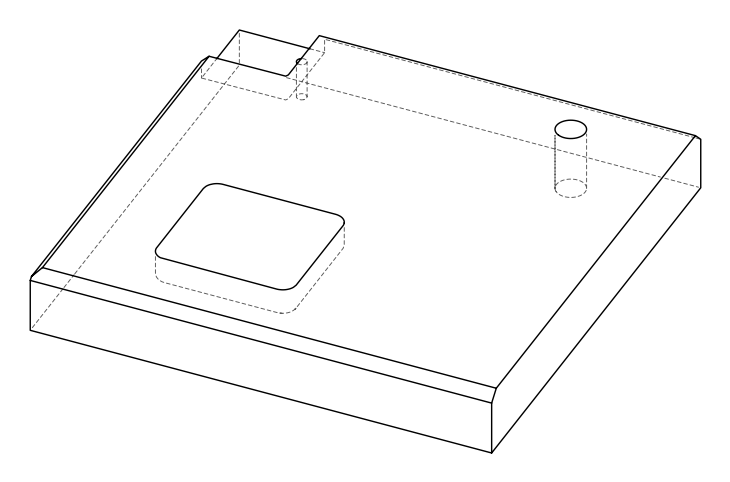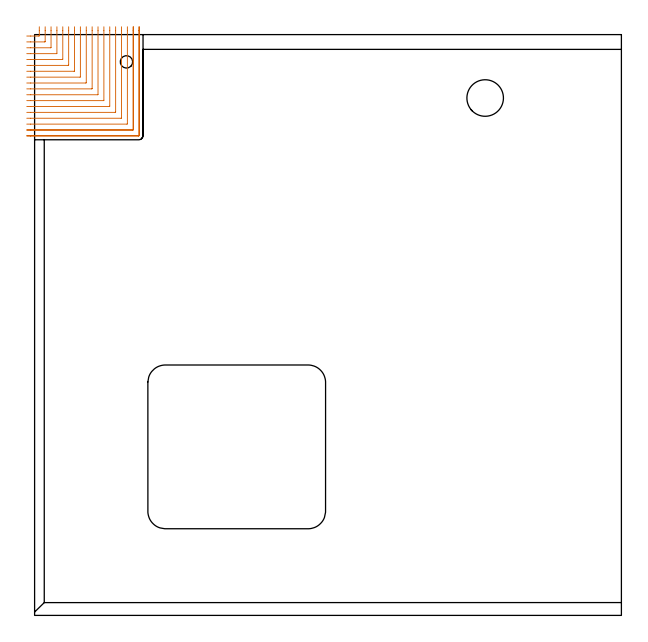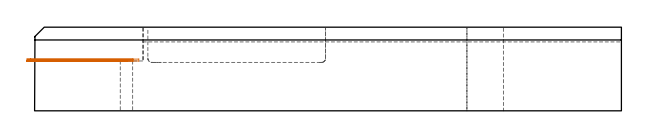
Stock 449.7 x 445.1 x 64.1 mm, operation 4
(PLAN: 8 operations, 5 tool changes, 114.8 min)
(1 AREA_MILL | FG_CHAMFER_SURFACE | UGT0205_001 | 14.51 min | 21597 mm3)
(2 AREA_MILL_1 | FG_CHAMFER_SURFACE_1 | UGT0205_001 | 12.01 min | 23787 mm3)
(3 AREA_MILL_2 | FG_CHAMFER_SURFACE_2 | UGT0205_001 | 8.81 min | 9887 mm3)
(4 MILL_CORNER_NOTCH_RECTANGULAR | CORNER_NOTCH_RECTANGULAR | NXT0201_008 | Follow Part, ap 1.5, ae 75% | 67.82 min | 172929 mm3)
(5 MILL_RECTANGULAR_POCKET | POCKET_RECTANGULAR_STRAIGHT | NXT0201_007 | Follow Part, ap 6.25, ae 75% | 11.2 min | 456216 mm3)
(6 SPOT_DRILL | STEP1HOLE | NXT0321_9005460120000 | 0.03 min | 4 mm3)
(7 DRILL_THROUGH_HOLE_INTO_CENTER | STEP1HOLE | NXT0301_066 | 0.18 min | 2724 mm3)
(8 INDEXABLE_INSERT_DRILL_THROUGH_HOLE_FROM_SOLID | STEP1HOLE_1 | NXT0302_027 | 0.27 min | 39421 mm3)
(TOOL UGT0205_001 | Chamfer Mill 20 x 3 x 45 deg. | D20 FL50 Z2)
(TOOL NXT0201_008 | ENDMILL 6mm [2P460-0600-NA 1630] | D6 FL26 Z6)
(TOOL NXT0201_007 | ENDMILL 25mm [R216.25-25050GCK54P 1620] | D25 R3 FL54 Z5)
(TOOL NXT0321_9005460120000 | NC Spot Drill, 142deg, 12mm, Carbide, Uncoated | D12 PA142 FL30 Z2)
(TOOL NXT0301_066 | Carbide Drill 9.5mm [860.1-0950-029A1-MM 2214] | D9.5 PA140 FL47 Z2)
(TOOL NXT0302_027 | Index. Insert Drill 28mm [880-D2800L32-05] | D28 PA176 FL140 Z2)
(OP 4 MILL_CORNER_NOTCH_RECTANGULAR, part 2 of 2)
G0 Z74.1
X-6. Y372.
Z39.639
G1 X-3.
X75.303 F500.
G3 X75.6 Y372.297 R0.3
G1 Y448.1
Y451.1 F250.
G0 Z74.1
X-6. Y367.5
Z39.639
G1 X-3.
X79.803 F500.
G3 X80.1 Y367.797 R0.3
G1 Y448.1
Y451.1 F250.
G0 Z74.1
X-6. Y444.
Z38.2
G1 X-3.
X3.305 F500.
G3 X3.6 Y444.295 R0.3
G1 Y448.1
Y451.1 F250.
G0 Z74.1
X-6. Y439.5
Z38.2
G1 X-3.
X7.805 F500.
G3 X8.1 Y439.795 R0.3
G1 Y448.1
Y451.1 F250.
G0 Z74.1
X-6. Y435.
Z38.2
G1 X-3.
X12.305 F500.
G3 X12.6 Y435.295 R0.3
G1 Y448.1
Y451.1 F250.
G0 Z74.1
X-6. Y430.5
Z38.2
G1 X-3.
X16.805 F500.
G3 X17.1 Y430.795 R0.3
G1 Y448.1
Y451.1 F250.
G0 Z74.1
X-6. Y426.
Z38.2
G1 X-3.
X21.304 F500.
G3 X21.6 Y426.296 R0.3
G1 Y448.1
Y451.1 F250.
G0 Z74.1
X-6. Y421.5
Z38.2
G1 X-3.
X25.804 F500.
G3 X26.1 Y421.796 R0.3
G1 Y448.1
Y451.1 F250.
G0 Z74.1
X-6. Y417.
Z38.2
G1 X-3.
X30.304 F500.
G3 X30.6 Y417.296 R0.3
G1 Y448.1
Y451.1 F250.
G0 Z74.1
X-6. Y412.5
Z38.2
G1 X-3.
X34.804 F500.
G3 X35.1 Y412.796 R0.3
G1 Y448.1
Y451.1 F250.
G0 Z74.1
X-6. Y408.
Z38.2
G1 X-3.
X39.304 F500.
G3 X39.6 Y408.296 R0.3
G1 Y448.1
Y451.1 F250.
G0 Z74.1
X-6. Y403.5
Z38.2
G1 X-3.
X43.804 F500.
G3 X44.1 Y403.796 R0.3
G1 Y448.1
Y451.1 F250.
G0 Z74.1
X-6. Y399.
Z38.2
G1 X-3.
X48.303 F500.
G3 X48.6 Y399.297 R0.3
G1 Y448.1
Y451.1 F250.
G0 Z74.1
X-6. Y394.5
Z38.2
G1 X-3.
X52.803 F500.
G3 X53.1 Y394.797 R0.3
G1 Y448.1
Y451.1 F250.
G0 Z74.1
X-6. Y390.
Z38.2
G1 X-3.
X57.303 F500.
G3 X57.6 Y390.297 R0.3
G1 Y448.1
Y451.1 F250.
G0 Z74.1
X-6. Y385.5
Z38.2
G1 X-3.
X61.803 F500.
G3 X62.1 Y385.797 R0.3
G1 Y448.1
Y451.1 F250.
G0 Z74.1
X-6. Y381.
Z38.2
G1 X-3.
X66.303 F500.
G3 X66.6 Y381.297 R0.3
G1 Y448.1
Y451.1 F250.
G0 Z74.1
X-6. Y376.5
Z38.2
G1 X-3.
X70.803 F500.
G3 X71.1 Y376.797 R0.3
G1 Y448.1
Y451.1 F250.
G0 Z74.1
X-6. Y372.
Z38.2
G1 X-3.
X75.303 F500.
G3 X75.6 Y372.297 R0.3
G1 Y448.1
Y451.1 F250.
G0 Z74.1
X-6. Y367.5
Z38.2
G1 X-3.
X79.803 F500.
G3 X80.1 Y367.797 R0.3
G1 Y448.1
Y451.1 F250.
G0 Z74.1
M5
M2
